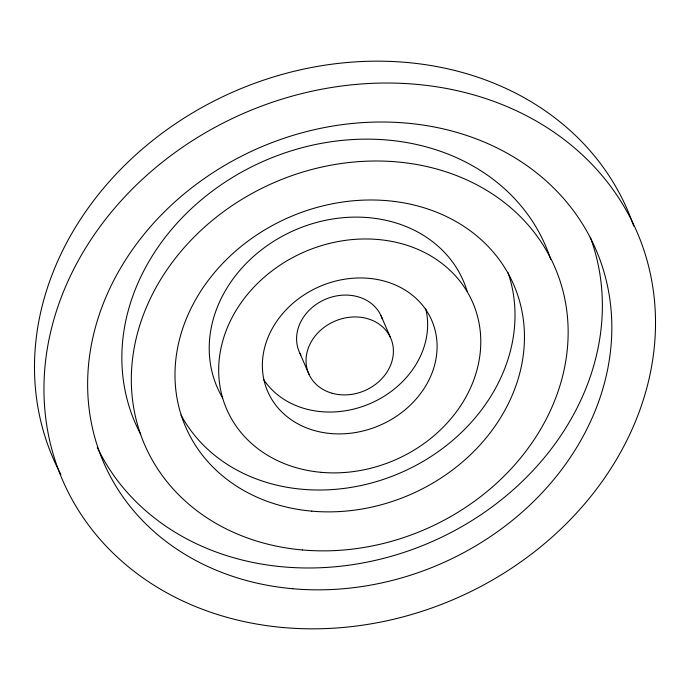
<?xml version="1.0" encoding="UTF-8"?>
<svg xmlns="http://www.w3.org/2000/svg" width="690" height="690" viewBox="0 0 690 690"><rect width="100%" height="100%" fill="white"/><g stroke="black" fill="none" stroke-linecap="round" stroke-linejoin="round"><path stroke-width="1.03" d="M380.992 315.658L390.454 337.514M309.008 374.342L299.546 352.487A44.695 37.821 -23.4 0 1 326.612 298.787A44.695 37.821 -23.4 0 1 382.424 319.341M60.892 474.461A312.872 264.753 -23.4 0 1 234.876 91.201A312.872 264.753 -23.4 0 1 633.713 226.079M590.295 237.308A268.177 226.932 -23.4 0 1 428.792 543.021A268.177 226.932 -23.4 0 1 97.281 447.439M140.769 434.459A223.482 189.112 -23.4 0 1 266.262 160.046A223.482 189.112 -23.4 0 1 550.655 259.285M508.021 272.559A178.788 151.282 -23.4 0 1 400.821 472.71A178.788 151.282 -23.4 0 1 181.004 415.009M222.637 397.992A134.084 113.462 -23.4 0 1 294.863 230.089A134.084 113.462 -23.4 0 1 467.208 291.456M425.782 308.93A89.389 75.641 -23.4 0 1 370.547 403.391A89.389 75.641 -23.4 0 1 263.649 379.552M300.909 355.117A44.695 37.821 -23.4 0 1 299.969 353.375M283.349 627.546A312.872 264.753 -23.4 0 0 641.424 243.035A312.872 264.753 -23.4 0 0 124.416 197.202A312.872 264.753 -23.4 0 0 283.349 627.546M292.827 588.743A268.177 226.932 -23.4 0 0 599.757 259.164A268.177 226.932 -23.4 0 0 156.604 219.877A268.177 226.932 -23.4 0 0 292.827 588.743M302.315 549.947A223.482 189.112 -23.4 0 0 558.081 275.293A223.482 189.112 -23.4 0 0 188.793 242.552A223.482 189.112 -23.4 0 0 302.315 549.947M311.794 511.143A178.788 151.282 -23.4 0 0 516.413 291.422A178.788 151.282 -23.4 0 0 220.981 265.227A178.788 151.282 -23.4 0 0 311.794 511.143M321.281 472.339A134.084 113.462 -23.4 0 0 474.746 307.55A134.084 113.462 -23.4 0 0 253.17 287.903A134.084 113.462 -23.4 0 0 321.281 472.339M330.76 433.536A89.389 75.641 -23.4 0 0 433.07 323.679A89.389 75.641 -23.4 0 0 285.358 310.578A89.389 75.641 -23.4 0 0 330.76 433.536M332.106 393.248A44.695 37.821 -23.4 0 0 393.153 347.036A44.695 37.821 -23.4 0 0 323.921 327.5A44.695 37.821 -23.4 0 0 332.106 393.248"/></g></svg>
